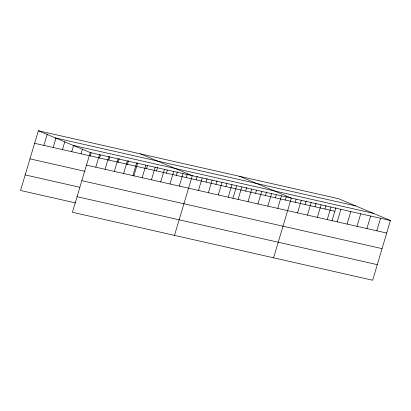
<?xml version="1.0" encoding="UTF-8"?>
<svg xmlns="http://www.w3.org/2000/svg" width="411" height="411" viewBox="0 0 411 411"><rect width="100%" height="100%" fill="white"/><g stroke="black" fill="none" stroke-linecap="round" stroke-linejoin="round"><path stroke-width="0.62" d="M38.351 130.765L90.225 152.563L72.423 212.276L372.649 280.235L390.45 220.522L338.577 198.724L38.351 130.765L20.55 190.478L75.609 202.936M43.895 145.396L47.275 134.058M53.173 147.498L56.019 137.947M62.457 149.594L64.768 141.841M71.735 151.695L73.692 145.134M81.013 153.796L82.436 149.023M90.292 155.897L91.18 152.913M95.768 167.195L99.503 154.664M99.575 157.999L100.464 155.014M105.046 169.296L108.781 156.766M108.853 160.1L109.922 156.519M114.33 171.397L118.065 158.867M118.132 162.201L119.2 158.62M123.608 173.499L127.343 160.968M127.41 164.302L128.479 160.722M132.887 175.6L136.622 163.069M133.837 175.98L137.757 162.823M142.17 177.696L145.905 165.171M146.599 168.644L147.487 165.659M151.448 179.797L155.183 167.267M156.509 170.884L157.572 167.308M160.727 181.898L164.462 169.368M166.414 173.129L167.303 170.144M170.005 184L173.74 171.469M176.324 175.374L177.388 171.793M179.288 186.101L183.023 173.57M186.229 177.614L187.298 174.033M174.5 235.38L192.302 175.672L140.428 153.873M196.134 179.859L197.203 176.278M198.472 190.442L202.207 177.912M206.045 182.099L207.113 178.518M208.382 192.687L212.117 180.157M215.95 184.344L217.018 180.763M218.287 194.927L222.022 182.402M225.86 186.584L226.929 183.003M228.197 197.172L231.932 184.642M232.909 198.41L236.654 185.844M238.103 199.412L241.838 186.887M245.675 191.069L246.739 187.488M248.013 201.657L251.748 189.127M255.58 193.314L256.469 190.329M257.918 203.897L261.653 191.372M265.491 195.554L266.554 191.973M267.823 206.142L271.563 193.612M275.396 197.799L276.284 194.814M277.733 208.387L281.468 195.857M285.306 200.039L286.369 196.458M273.577 257.81L291.373 198.097L239.5 176.298M295.211 202.284L296.1 199.299M297.549 212.872L301.284 200.342M305.116 204.524L306.185 200.948M307.454 215.112L311.189 202.582M315.026 206.769L316.095 203.188M317.364 217.357L321.099 204.827M324.931 209.009L326 205.433M327.269 219.597L331.004 207.067M331.985 220.835L335.91 207.673M337.179 221.842L340.914 209.312M347.084 224.082L350.819 211.552M356.995 226.327L360.73 213.797M366.9 228.567L370.635 216.037M376.805 230.812L380.545 218.282M55.47 137.957L355.695 205.916M73.107 145.371L373.332 213.33M90.225 152.563L390.45 220.522M34.616 143.295L334.842 211.254M86.49 165.094L386.715 233.052M29.972 158.862L85.031 171.325M81.846 180.665L382.071 248.624M25.189 174.906L79.631 187.231M77.068 196.705L377.293 264.663"/></g></svg>
